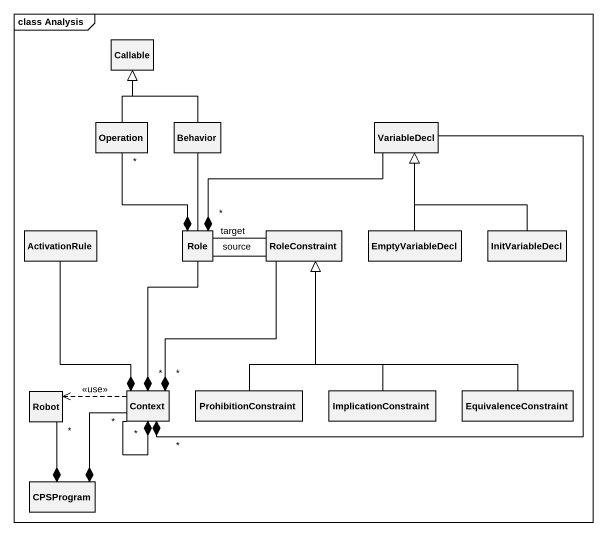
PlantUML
@startuml
mainframe class Analysis
hide circle
hide empty members
class Callable
class Operation
class Behavior
class VariableDecl
class ActivationRule
class Role
class RoleConstraint
class EmptyVariableDecl
class InitVariableDecl
class Robot
class Context
class ProhibitionConstraint
class ImplicationConstraint
class EquivalenceConstraint
class CPSProgram
Operation -up-|> Callable
Behavior -up-|> Callable
Role *-up- "*" Operation
Role -up- Behavior
Role "*" *-right- VariableDecl
RoleConstraint -left- Role : source
RoleConstraint -left- Role : target
EmptyVariableDecl -up-|> VariableDecl
InitVariableDecl -up-|> VariableDecl
Context "*" *-up- VariableDecl
Context *-up- ActivationRule
Context "*" *-up- Role
Context "*" *-up- RoleConstraint
Context .left.> Robot : <<use>>
Context *-- "*" Context
ProhibitionConstraint -up-|> RoleConstraint
ImplicationConstraint -up-|> RoleConstraint
EquivalenceConstraint -up-|> RoleConstraint
CPSProgram *-up- "*" Robot
CPSProgram *-up- "*" Context
@enduml
